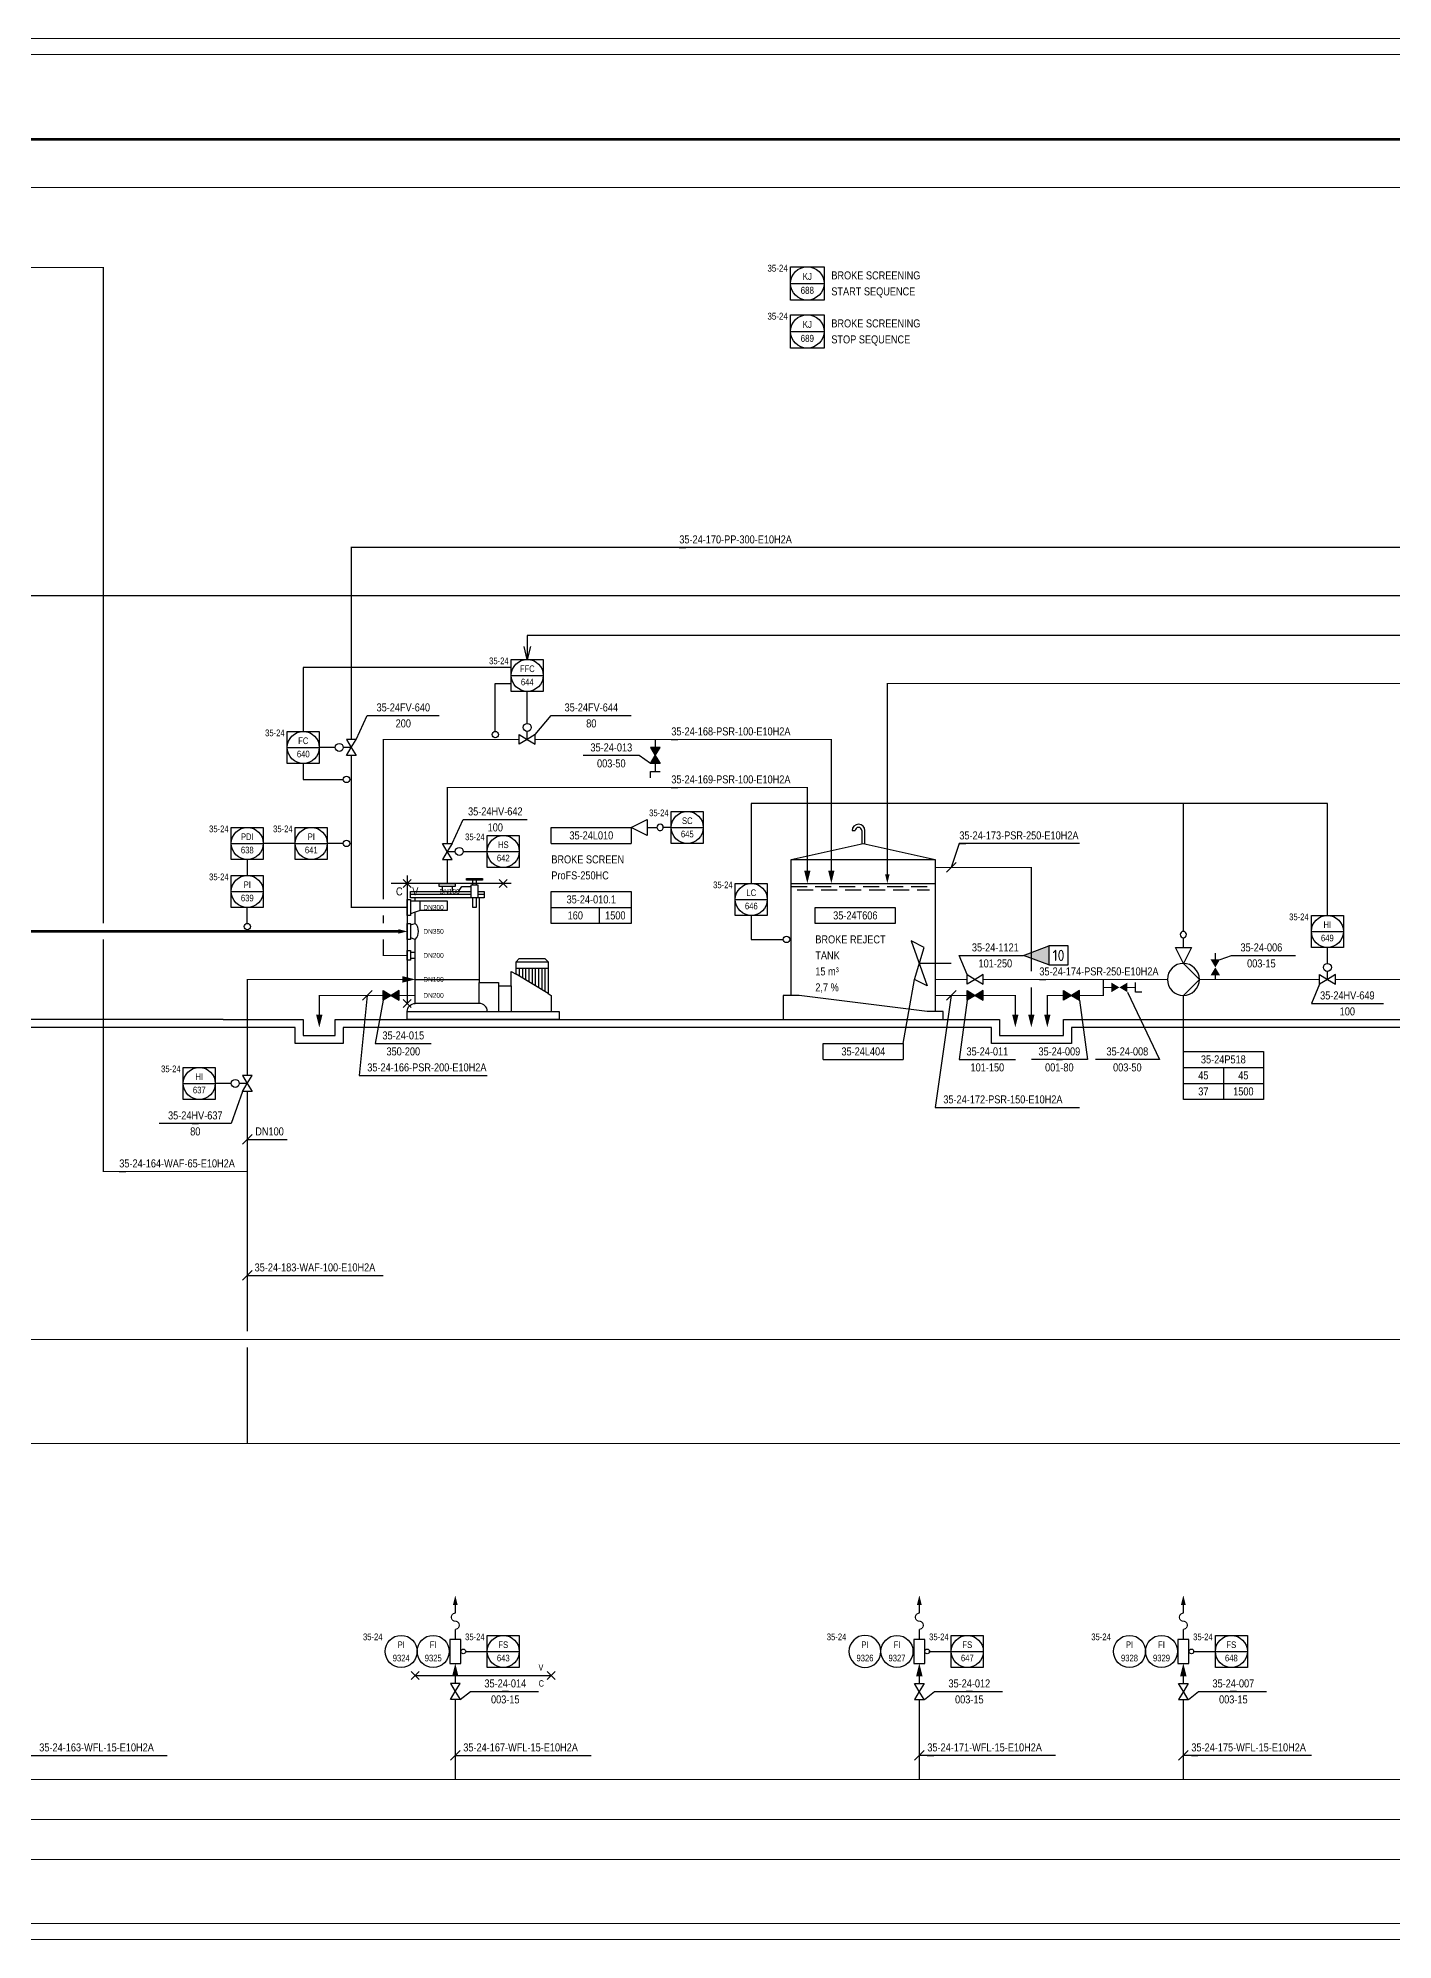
# Model space of a CAD drawing. Header units: millimetres. Extents: x -55 to 6506, y -5 to 599.
# Drawn here: x 5310 to 5733, y 0 to 594 of the extents above; entities that cross this region are included whole.
import ezdxf
from ezdxf.enums import TextEntityAlignment as Align

# ---------------------------------------------------------------- set-up
doc = ezdxf.new("R2010")
doc.units = ezdxf.units.MM
doc.header["$LTSCALE"] = 10
doc.header["$MEASUREMENT"] = 0
doc.linetypes.add('DASHDOT', pattern=[25.4, 12.7, -6.35, 0, -6.35])
doc.linetypes.add('DASHED', pattern=[0.75, 0.5, -0.25])
doc.layers.get('0').update_dxf_attribs({"linetype": 'CONTINUOUS'})
for name, color, linetype in [('P-A-SHEET', 3, 'CONTINUOUS'), ('P-AGITATOR_POS', 7, 'CONTINUOUS'), ('P-COOLING_WATER', 3, 'CONTINUOUS'), ('P-CVPOS', 7, 'CONTINUOUS'), ('P-DELIVERY_LIMIT', 1, 'DASHDOT'), ('P-EQUIPMENT_POS', 7, 'CONTINUOUS'), ('P-FILTERED_WATER', 3, 'CONTINUOUS'), ('P-FLOOR', 7, 'CONTINUOUS'), ('P-INSTRPOS', 7, 'CONTINUOUS'), ('P-INSTRPOS_TEXTS', 7, 'CONTINUOUS'), ('P-INSTRU', 7, 'CONTINUOUS'), ('P-LINEPOS', 7, 'CONTINUOUS'), ('P-MASS1', 6, 'CONTINUOUS'), ('P-MOTOR_POS', 7, 'CONTINUOUS'), ('P-OTHER', 7, 'CONTINUOUS'), ('P-PUMP_POS', 7, 'CONTINUOUS'), ('P-PUMPS', 7, 'CONTINUOUS'), ('P-REJECT', 22, 'CONTINUOUS'), ('P-REVISIONS', 1, 'CONTINUOUS'), ('P-SEALING_WATER', 3, 'CONTINUOUS'), ('P-SYMB', 7, 'CONTINUOUS'), ('P-TANK_POS', 7, 'CONTINUOUS'), ('P-TEXT', 7, 'CONTINUOUS'), ('P-VALVEPOS', 7, 'CONTINUOUS'), ('P-VENTS', 7, 'CONTINUOUS'), ('P-WATER', 3, 'CONTINUOUS'), ('P-WHITE_WATER', 3, 'CONTINUOUS'), ('PI0ATT', 7, 'CONTINUOUS')]:
    doc.layers.add(name, color=color, linetype=linetype)
doc.styles.add('Arial', font='ARIALN.TTF')
doc.styles.add('CTS_REV', font='isocp.shx')
doc.styles.add('ROMANS', font='ARIALN.TTF')
doc.styles.get("Standard").update_dxf_attribs({"font": 'ARIALN.TTF'})

# ---------------------------------------------------------------- blocks, each defined once
blk = doc.blocks.new('P7A1305')
at = {"color": 0, "linetype": 'ByBlock'}
blk.add_solid([(-4, -1), (-4, 1), (0, 0)], dxfattribs=at)
blk = doc.blocks.new('P7A1360')
at = {"color": 0, "linetype": 'ByBlock'}
for p, q in [((-3.5, 4), (-2.5, 4)), ((-0.5, 4), (-0.5, 0)), ((0.5, 0), (0.5, 4))]:
    blk.add_line(p, q, dxfattribs=at)
for radius in [2, 1]:
    blk.add_arc((-1.5, 4), radius, 0, 180, dxfattribs=at)
blk = doc.blocks.new('P7A1312')
at = {"color": 0, "linetype": 'ByBlock'}
for p, q in [((-8.5, 5), (-12.5, 7)), ((-12.5, 7), (-7.5, -7)), ((-11.5, -5), (-8.5, 5)), ((0, 0), (-10, 0)), ((-7.5, -7), (-11.5, -5))]:
    blk.add_line(p, q, dxfattribs=at)
blk = doc.blocks.new('P7A0200')
at = {"color": 0, "linetype": 'ByBlock'}
for p, q in [((0, 5), (5, 0)), ((5, 0), (0, -5))]:
    blk.add_line(p, q, dxfattribs=at)
blk.add_lwpolyline([(0, -5, 1), (0, 5, 1)], format="xyb", close=True, dxfattribs=at)
blk = doc.blocks.new('PPI_0700A-25_0')
at = {"color": 0, "linetype": 'ByBlock'}
for p, q in [((0, 0), (25, 0)), ((0, -5), (0, 0)), ((25, 0), (25, -5)), ((25, -5), (0, -5))]:
    blk.add_line(p, q, dxfattribs=at)
blk = doc.blocks.new('PPI_0900A')
at = {"color": 0, "linetype": 'ByBlock'}
blk.add_line((-1, 0), (1, 0), dxfattribs=at)
blk = doc.blocks.new('PPI_1200A')
at = {"color": 0, "linetype": 'ByBlock'}
blk.add_circle((0, 0), 6, dxfattribs=at)
blk = doc.blocks.new('PPI_1204A')
at = {"color": 0, "linetype": 'ByBlock'}
for p, q in [((-6, -6), (-6, 6)), ((-6, 6), (6, 6)), ((-6, 0), (6, 0)), ((6, 6), (6, -6)), ((6, -6), (-6, -6))]:
    blk.add_line(p, q, dxfattribs=at)
blk.add_circle((0, 0), 6, dxfattribs=at)
blk = doc.blocks.new('PPI_0100X')
at = {"color": 0}
blk.add_circle((0, 0), 0.75, dxfattribs=at)
at = {"layer": 'PI0ATT', "color": 0, "flags": 1}
for tag, p in [('ANTNIMI', (-0.88, -0.31)), ('ANTPOS', (-0.88, -0.39)), ('ANTPNIM', (-0.88, -0.48)), ('ANTDN', (-0.88, -0.56)), ('ANTPN', (-0.88, -0.64)), ('ANTMAT', (-0.88, -0.73)), ('ANTLIIT', (-0.88, -0.81)), ('ANTPITU', (-0.88, -0.89)), ('ANTERI1', (-0.88, -0.98)), ('ANTPHAV', (-0.88, -1.06)), ('ANTSIPO', (-0.88, -1.14)), ('ANTAILY', (-0.88, -1.23)), ('ANTTIH', (-0.88, -1.31)), ('ANTALUE', (-0.88, -1.39)), ('ANTKPAI', (-0.88, -1.48)), ('ANTLMP', (-0.88, -1.56)), ('ANTYLAM', (-0.88, -1.64)), ('ANTLISA', (-0.88, -1.73))]:
    blk.add_attdef(tag, p, '', height=0.05, dxfattribs=at)
blk = doc.blocks.new('P7A1100')
at = {"color": 0, "linetype": 'ByBlock'}
for points in [[(-3, -1.8), (-3, 1.8), (0, 0)], [(3, -1.8), (3, 1.8), (0, 0)]]:
    blk.add_lwpolyline(points, close=True, dxfattribs=at)
blk = doc.blocks.new('PR4B43D')
h = blk.add_hatch(color=0)
h.paths.add_polyline_path([(-3, -1.8), (-3, 1.8), (0, 0)])
h.paths.add_polyline_path([(3, -1.8), (3, 1.8), (0, 0)])
at = {"layer": 'P-VENTS', "color": 7, "linetype": 'Continuous'}
for points in [[(-3, -1.8), (-3, 1.8), (0, 0)], [(3, -1.8), (3, 1.8), (0, 0)]]:
    blk.add_lwpolyline(points, close=True, dxfattribs=at)
blk = doc.blocks.new('PR4B40B')
h = blk.add_hatch(color=0)
h.paths.add_polyline_path([(-3, -1.8), (-3, 1.8), (0, 0)])
h.paths.add_polyline_path([(3, -1.8), (3, 1.8), (0, 0)])
at = {"layer": 'P-VENTS', "color": 7, "linetype": 'Continuous'}
for points in [[(-3, -1.8), (-3, 1.8), (0, 0)], [(3, -1.8), (3, 1.8), (0, 0)]]:
    blk.add_lwpolyline(points, close=True, dxfattribs=at)
blk = doc.blocks.new('P7A1212')
at = {"color": 0, "linetype": 'ByBlock'}
for p, q in [((0, -1.5), (0, 1.5)), ((2, -1.5), (0, -1.5))]:
    blk.add_line(p, q, dxfattribs=at)
blk = doc.blocks.new('P7A1105')
at = {"color": 0, "linetype": 'ByBlock'}
for points in [[(-3, 1.8), (-3, -1.8), (0, 0)], [(0, 0), (3, 1.8), (3, -1.8)]]:
    blk.add_solid(points, dxfattribs=at)
blk = doc.blocks.new('CVMDA07')
at = {"color": 0, "linetype": 'Continuous'}
blk.add_lwpolyline([(-1.5, 4.5, -1), (1.5, 4.5, -1), (-1.5, 4.5)], format="xyb", close=True, dxfattribs=at)
blk.add_lwpolyline([(0, 0), (0, 3)], dxfattribs=at)
at = {"layer": 'P-VENTS', "color": 7, "linetype": 'Continuous'}
for points in [[(-3, -1.8), (-3, 1.8), (0, 0)], [(3, -1.8), (3, 1.8), (0, 0)]]:
    blk.add_lwpolyline(points, close=True, dxfattribs=at)
blk = doc.blocks.new('PPI_1100A')
at = {"color": 0, "linetype": 'ByBlock'}
blk.add_line((0, 0), (2, 0), dxfattribs=at)
blk = doc.blocks.new('PPI_1000A')
at = {"color": 0, "linetype": 'ByBlock'}
blk.add_line((-1, 0), (1, 0), dxfattribs=at)
blk = doc.blocks.new('PRM2EC3')
h = blk.add_hatch(color=0)
h.paths.add_polyline_path([(-3, 1.8), (-3, -1.8), (0, 0)])
h.paths.add_polyline_path([(3, -1.8), (3, 1.8), (0, 0)])
at = {"layer": 'P-VENTS', "color": 7, "linetype": 'Continuous'}
for points in [[(-3, -1.8), (-3, 1.8), (0, 0)], [(3, -1.8), (3, 1.8), (0, 0)]]:
    blk.add_lwpolyline(points, close=True, dxfattribs=at)
blk = doc.blocks.new('CVM2EDA')
at = {"color": 0, "linetype": 'Continuous'}
blk.add_lwpolyline([(-1.5, 4.5, -1), (1.5, 4.5, -1), (-1.5, 4.5)], format="xyb", close=True, dxfattribs=at)
blk.add_lwpolyline([(0, 0), (0, 3)], dxfattribs=at)
at = {"layer": 'P-VENTS', "color": 7, "linetype": 'Continuous'}
for points in [[(-3, -1.8), (-3, 1.8), (0, 0)], [(3, -1.8), (3, 1.8), (0, 0)]]:
    blk.add_lwpolyline(points, close=True, dxfattribs=at)
blk = doc.blocks.new('P7A1304')
at = {"color": 0, "linetype": 'ByBlock'}
blk.add_line((1.5, 1.5), (-1.5, -1.5), dxfattribs=at)
blk = doc.blocks.new('PPI_0102B')
at = {"color": 0, "linetype": 'ByBlock'}
blk.add_circle((0, -1), 1, dxfattribs=at)
blk = doc.blocks.new('PPI_0802A-25_0')
at = {"color": 0, "linetype": 'ByBlock'}
for p, q in [((0, -5), (0, 0)), ((0, 0), (25, 0)), ((25, 0), (25, -5)), ((0, -5), (25, -5))]:
    blk.add_line(p, q, dxfattribs=at)
blk = doc.blocks.new('CVM3FDF')
at = {"color": 0, "linetype": 'Continuous'}
blk.add_lwpolyline([(-1.5, 4.5, -1), (1.5, 4.5, -1), (-1.5, 4.5)], format="xyb", close=True, dxfattribs=at)
blk.add_lwpolyline([(0, 0), (0, 3)], dxfattribs=at)
at = {"layer": 'P-VENTS', "color": 7, "linetype": 'Continuous'}
for points in [[(-3, -1.8), (-3, 1.8), (0, 0)], [(3, -1.8), (3, 1.8), (0, 0)]]:
    blk.add_lwpolyline(points, close=True, dxfattribs=at)
blk = doc.blocks.new('CVM4022')
at = {"color": 0, "linetype": 'Continuous'}
blk.add_lwpolyline([(-1.5, 4.5, -1), (1.5, 4.5, -1), (-1.5, 4.5)], format="xyb", close=True, dxfattribs=at)
blk.add_lwpolyline([(0, 0), (0, 3)], dxfattribs=at)
at = {"layer": 'P-VENTS', "color": 7, "linetype": 'Continuous'}
for points in [[(-3, -1.8), (-3, 1.8), (0, 0)], [(3, -1.8), (3, 1.8), (0, 0)]]:
    blk.add_lwpolyline(points, close=True, dxfattribs=at)
blk = doc.blocks.new('PPI_1302A-25_0')
at = {"color": 0, "linetype": 'ByBlock'}
for p, q in [((0, -5), (0, 0)), ((0, 0), (25, 0)), ((25, 0), (25, -5)), ((0, -5), (25, -5))]:
    blk.add_line(p, q, dxfattribs=at)
blk = doc.blocks.new('PRM4CC1')
h = blk.add_hatch(color=0)
h.paths.add_polyline_path([(-3, -1.8), (-3, 1.8), (0, 0)])
h.paths.add_polyline_path([(3, -1.8), (3, 1.8), (0, 0)])
at = {"layer": 'P-VENTS', "color": 7, "linetype": 'Continuous'}
for points in [[(-3, -1.8), (-3, 1.8), (0, 0)], [(3, -1.8), (3, 1.8), (0, 0)]]:
    blk.add_lwpolyline(points, close=True, dxfattribs=at)
blk = doc.blocks.new('PPI_0521A-25_0')
at = {"color": 0, "linetype": 'ByBlock'}
for p, q in [((0, 0), (25, 0)), ((0, -15), (0, 0)), ((25, 0), (25, -15)), ((0, -5), (25, -5)), ((12.5, -5), (12.5, -15)), ((0, -10), (25, -10)), ((25, -15), (0, -15))]:
    blk.add_line(p, q, dxfattribs=at)
blk = doc.blocks.new('p7a1370')
at = {"color": 0, "linetype": 'ByBlock'}
for p, q in [((1.25, 1.25), (-1.25, -1.25)), ((-1.25, 1.25), (1.25, -1.25))]:
    blk.add_line(p, q, dxfattribs=at)
blk = doc.blocks.new('P7A13E8')
at = {"color": 0, "linetype": 'Continuous'}
for points in [[(0, 5), (0, 8)], [(-2.5, 5), (2.5, 5), (0, 0), (-2.5, 5)]]:
    blk.add_lwpolyline(points, dxfattribs=at)
for start, end in [(90, 270), (270, 90)]:
    blk.add_arc((0, 9), 1, start, end, dxfattribs=at)
blk = doc.blocks.new('CVM3735')
at = {"color": 0, "linetype": 'Continuous'}
blk.add_lwpolyline([(-1.5, 4.5, -1), (1.5, 4.5, -1), (-1.5, 4.5)], format="xyb", close=True, dxfattribs=at)
blk.add_lwpolyline([(0, 0), (0, 3)], dxfattribs=at)
at = {"layer": 'P-VENTS', "color": 0, "linetype": 'Continuous'}
for points in [[(-3, -1.8), (-3, 1.8), (0, 0)], [(3, -1.8), (3, 1.8), (0, 0)]]:
    blk.add_lwpolyline(points, close=True, dxfattribs=at)
blk = doc.blocks.new('P7A1309')
at = {"color": 0, "linetype": 'ByBlock'}
for p, q in [((-4, 1), (0, 0)), ((0, 0), (-4, -1))]:
    blk.add_line(p, q, dxfattribs=at)
blk = doc.blocks.new('PPI_1504A-25_0')
at = {"color": 0, "linetype": 'ByBlock'}
for p, q in [((0, 0), (25, 0)), ((0, -10), (0, 0)), ((25, 0), (25, -10)), ((0, -5), (25, -5)), ((15, -5), (15, -10)), ((25, -10), (0, -10))]:
    blk.add_line(p, q, dxfattribs=at)
blk = doc.blocks.new('PPI_2100A')
at = {"color": 0, "linetype": 'ByBlock'}
blk.add_line((0, 0), (2, 0), dxfattribs=at)
blk = doc.blocks.new('P7A1369')
at = {"color": 0, "linetype": 'ByBlock'}
blk.add_lwpolyline([(8, -3), (0, 0), (8, 3)], dxfattribs=at)
blk.add_lwpolyline([(14, -3), (14, 3), (8, 3), (8, -3)], close=True, dxfattribs=at)
blk.add_solid([(8, 3), (8, -3), (0, 0)], dxfattribs=at)
at = {"color": 7, "linetype": 'Continuous', "style": 'CTS_REV'}
blk.add_attdef('A', text='', height=3.5, dxfattribs=at).set_placement((11, 0), align=Align.MIDDLE)

msp = doc.modelspace()

# ---------------------------------------------------------------- linework, layer by layer
at = {"layer": 'P-A-SHEET', "color": 7, "const_width": 0.35}
for points in [[(-50, 0), (6501, 0), (6501, 594), (-50, 594)], [(-45, 5), (6496, 5), (6496, 589), (-45, 589)]]:
    msp.add_lwpolyline(points, close=True, dxfattribs=at)
at = {"layer": 'P-COOLING_WATER', "const_width": 0.35}
for points in [[(5972.5, 37.5), (15, 37.5)], [(15, 25), (5972.5, 25)]]:
    msp.add_lwpolyline(points, dxfattribs=at)
at = {"layer": 'P-CVPOS'}
for points in [[(5409, 375), (5412.5, 382.5), (5435, 382.5)], [(5465, 376.5), (5470, 382.5), (5495, 382.5)], [(5439, 342.5), (5442.5, 350), (5462.5, 350)], [(5710, 298.5), (5707.5, 292.5), (5730, 292.5)], [(5373.5, 265), (5370, 255), (5347.5, 255)]]:
    msp.add_lwpolyline(points, dxfattribs=at)
at = {"layer": 'P-DELIVERY_LIMIT'}
for points in [[(5457.5, 330), (5420, 330)], [(5425, 332.5), (5425, 292.5)], [(5427.5, 82.5), (5470, 82.5)]]:
    msp.add_lwpolyline(points, dxfattribs=at)
at = {"layer": 'P-FILTERED_WATER', "const_width": 0.35}
msp.add_lwpolyline([(4707.5, 537.5), (4707.5, 547.5), (5973.5, 547.5)], dxfattribs=at)
at = {"layer": 'P-FLOOR'}
for points in [[(5367.5, 287.5), (5260, 287.5), (5260, 280), (5250, 280), (5250, 287.5), (5177.5, 287.5), (5177.5, 282.5), (5167.5, 282.5), (5167.5, 287.5), (5032.5, 287.5), (5032.5, 282.5), (5012.5, 282.5), (5012.5, 287.5), (4892.5, 287.5)], [(5367.5, 287.5), (5392.5, 287.5), (5392.5, 282.5), (5402.5, 282.5), (5402.5, 287.5), (5610, 287.5), (5610, 282.5), (5630, 282.5), (5630, 287.5), (5867.5, 287.5), (5867.5, 282.5), (5882.5, 282.5), (5882.5, 287.5), (5975, 287.5)], [(5975, 285), (5885, 285), (5885, 280), (5865, 280), (5865, 285), (5632.5, 285), (5632.5, 280), (5607.5, 280), (5607.5, 285), (5405, 285), (5405, 280), (5390, 280), (5390, 285), (5262.5, 285)]]:
    msp.add_lwpolyline(points, dxfattribs=at)
at = {"layer": 'P-INSTRU'}
for points in [[(5132.5, 315), (5132.5, 420), (5782.5, 420), (5782.5, 322.5)], [(5977.5, 407.5), (5462.5, 407.5), (5462.5, 400)], [(5457.5, 397.5), (5392.5, 397.5), (5392.5, 377.5)], [(5452.5, 377.5), (5452.5, 392.5), (5457.5, 392.5)], [(5462.5, 380), (5462.5, 390)], [(5402.5, 372.5), (5397.5, 372.5)], [(5392.5, 367.5), (5392.5, 362.5), (5405, 362.5)], [(5712.5, 320), (5712.5, 355), (5532.5, 355), (5532.5, 330)], [(5667.5, 315), (5667.5, 355)], [(5507.5, 347.5), (5505, 347.5)], [(5390, 342.5), (5380, 342.5)], [(5405, 342.5), (5400, 342.5)], [(5442.5, 340), (5450, 340)], [(5375, 337.5), (5375, 332.5)], [(5375, 317.5), (5375, 322.5)], [(5532.5, 320), (5532.5, 312.5), (5542.5, 312.5)], [(5712.5, 305), (5712.5, 310)], [(5370, 267.5), (5365, 267.5)], [(5443.24, 90), (5450, 90)], [(5588.02, 90), (5595, 90)], [(5670.59, 90), (5677.5, 90)]]:
    msp.add_lwpolyline(points, dxfattribs=at)
at = {"layer": 'P-LINEPOS'}
for points in [[(5412.5, 295), (5410, 270), (5450, 270)], [(5595, 295), (5590, 260), (5635, 260)], [(5375, 250), (5387.5, 250)], [(5375, 207.5), (5377.5, 207.5), (5417.5, 207.5)], [(5440, 57.5), (5447.5, 57.5), (5482.5, 57.5)], [(5627.5, 57.5), (5585, 57.5)], [(5707.5, 57.5), (5667.5, 57.5)]]:
    msp.add_lwpolyline(points, dxfattribs=at)
at = {"layer": 'P-MASS1'}
for points, const_width in [([(4385, 537.5), (4385, 562.5), (5973.5, 562.5)], 0.8), ([(5407.5, 375), (5407.5, 435), (5810, 435), (5810, 395)], 0.4), ([(5425, 322.5), (5407.5, 322.5), (5407.5, 370)], 0.4), ([(5422.2, 315), (5227.5, 315), (5227.5, 300), (5182.5, 300)], 0.8)]:
    msp.add_lwpolyline(points, dxfattribs=dict(at, const_width=const_width))
at = {"layer": 'P-OTHER', "color": 0, "linetype": 'ByBlock'}
for p, q in [((5439, 329), (5436, 329)), ((5436, 327.5), (5439, 327.5)), ((5441, 327.5), (5445, 327.5)), ((5445, 325.5), (5445, 329)), ((5446.5, 331), (5445.5, 331)), ((5445.5, 329.5), (5446.5, 329.5)), ((5447, 327.5), (5447, 325.5)), ((5445, 326.5), (5426, 326.5)), ((5426, 324.5), (5426, 320.5)), ((5447.5, 325.5), (5427.5, 325.5)), ((5427.5, 324.5), (5437.5, 324.5)), ((5429, 321.5), (5427.5, 321)), ((5429, 321.5), (5429, 324.5)), ((5437.5, 321.5), (5429, 321.5)), ((5437.5, 324.5), (5437.5, 321.5)), ((5447, 325.5), (5445, 325.5)), ((5445.5, 322.5), (5445.5, 325.5)), ((5446.5, 322.5), (5445.5, 322.5)), ((5446.5, 325.5), (5446.5, 322.5)), ((5449, 326.5), (5447, 326.5)), ((5426, 317), (5426, 313)), ((5426, 308.5), (5426, 306.5)), ((5459, 305.5), (5469, 305.5)), ((5459, 303.5), (5469, 303.5)), ((5460, 303.5), (5460, 301)), ((5461, 303.5), (5461, 300.4)), ((5462, 299.8), (5462, 303.5)), ((5463, 303.5), (5463, 299.2)), ((5464, 303.5), (5464, 298.6)), ((5465, 303.5), (5465, 298)), ((5466, 303.5), (5466, 297.4)), ((5467, 303.5), (5467, 296.8)), ((5468, 303.5), (5468, 296.2)), ((5427.5, 300), (5447.5, 300)), ((5447.5, 292.5), (5447.5, 299)), ((5453.5, 298), (5453.5, 290)), ((5457.5, 298), (5457.5, 290)), ((5469, 295.6), (5459, 301.6)), ((5447.5, 292.5), (5427.5, 292.5)), ((5425, 290), (5470, 290))]:
    msp.add_line(p, q, dxfattribs=at)
at = {"layer": 'P-OTHER'}
for points in [[(5635, 342.5), (5597.5, 342.5), (5595, 335)], [(5580, 280), (5583.5, 300)], [(5667.5, 277.5), (5667.5, 295)], [(5307.5, 57.5), (5350, 57.5)]]:
    msp.add_lwpolyline(points, dxfattribs=at)
at = {"layer": 'P-OTHER', "color": 0, "linetype": 'ByBlock'}
msp.add_lwpolyline([(5447.5, 325.5), (5447.5, 299), (5453.5, 299), (5453.5, 298), (5457.5, 298), (5457.5, 302.5), (5459, 301.6), (5459, 305.5), (5460, 306.5), (5468, 306.5), (5469, 305.5), (5469, 295.6), (5470, 295), (5470, 290), (5472.5, 290), (5472.5, 287.5), (5425, 287.5), (5425, 290, -0.414214), (5427.5, 292.5), (5427.5, 306.5), (5426, 306.5), (5426, 306), (5425, 306), (5425, 309), (5426, 309), (5426, 308.5), (5427.5, 308.5), (5427.5, 312.5), (5426, 313), (5426, 312.5), (5425, 312.5), (5425, 317.5), (5426, 317.5), (5426, 317), (5427.5, 317.5), (5427.5, 321), (5426, 320.5), (5426, 320), (5425, 320), (5425, 325), (5426, 325), (5426, 324.5), (5427.5, 324.5), (5427.5, 325.5), (5426, 325.5), (5426, 327.5), (5436, 327.5), (5436, 329), (5435, 329), (5435, 330), (5440, 330), (5440, 329), (5439, 329), (5439, 327.5), (5441, 327.5), (5442, 329), (5445, 329), (5445, 329.5), (5445.5, 329.5), (5445.5, 331), (5443.5, 331), (5443.5, 331.5), (5448.5, 331.5), (5448.5, 331), (5446.5, 331), (5446.5, 329.5), (5447, 329.5), (5447, 327.5), (5449, 327.5), (5449, 325.5)], format="xyb", close=True, dxfattribs=at)
msp.add_lwpolyline([(5427.5, 306.5), (5427.5, 308.5)], dxfattribs=at)
at = {"layer": 'P-OTHER'}
for points in [[(5438.25, 86.25), (5441.75, 86.25), (5441.75, 93.75), (5438.25, 93.75), (5438.25, 86.25)], [(5583.25, 86.25), (5586.75, 86.25), (5586.75, 93.75), (5583.25, 93.75), (5583.25, 86.25)], [(5665.75, 86.25), (5669.25, 86.25), (5669.25, 93.75), (5665.75, 93.75), (5665.75, 86.25)]]:
    msp.add_lwpolyline(points, close=True, dxfattribs=at)
at = {"layer": 'P-OTHER', "color": 0, "linetype": 'ByBlock'}
for centre, radius, start, end in [((5424.88, 315), 3.62, 316.39718, 43.60282), ((5447.5, 290), 2.5, 0, 90)]:
    msp.add_arc(centre, radius, start, end, dxfattribs=at)
at = {"layer": 'P-REJECT', "const_width": 0.35}
for points in [[(5977.5, 392.5), (5575, 392.5), (5575, 332.8)], [(5417.5, 325), (5417.5, 375), (5460, 375)], [(5465, 375), (5557.5, 375), (5557.5, 332.5)], [(5502.5, 375), (5502.5, 372.5)], [(5502.5, 367.5), (5502.5, 365)], [(5550, 334), (5550, 360), (5437.5, 360), (5437.5, 342.5)], [(5437.5, 330), (5437.5, 337.5)], [(5590, 335), (5620, 335), (5620, 302.5)], [(5417.5, 317.5), (5417.5, 320)], [(5425, 307.5), (5417.5, 307.5), (5417.5, 312.5)], [(5677.5, 306.25), (5677.5, 308.25)], [(5590, 300), (5600, 300)], [(5605, 300), (5642.5, 300)], [(5620, 297.5), (5620, 287.5)], [(5642.5, 300), (5642.5, 295), (5642.5, 295), (5635, 295)], [(5642.5, 300), (5662.5, 300)], [(5642.5, 297.5), (5645, 297.5)], [(5650, 297.5), (5652.5, 297.5)], [(5672.5, 300), (5710, 300)], [(5677.5, 300), (5677.5, 301.25)], [(5705, 300), (5710, 300)], [(5715, 300), (5770, 300), (5770, 227.5), (5973.5, 227.5)], [(5417.5, 295), (5397.5, 295), (5397.5, 289)], [(5427.5, 295), (5422.5, 295)], [(5590, 295), (5600, 295)], [(5605, 295), (5615, 295), (5615, 289)], [(5630, 295), (5625, 295), (5625, 289)]]:
    msp.add_lwpolyline(points, dxfattribs=at)
at = {"layer": 'P-SEALING_WATER', "const_width": 0.35}
for points in [[(5440, 93.75), (5440, 96.94), (5440, 96.94, 1), (5440, 99.44, -1), (5440, 101.94), (5440, 105.59)], [(5585, 93.75), (5585, 96.94), (5585, 96.94, 1), (5585, 99.44, -1), (5585, 101.94), (5585, 105.59)], [(5667.5, 93.75), (5667.5, 96.94), (5667.5, 96.94, 1), (5667.5, 99.44, -1), (5667.5, 101.94), (5667.5, 105.59)]]:
    msp.add_lwpolyline(points, format="xyb", dxfattribs=at)
msp.add_lwpolyline([(15, 50), (5972.5, 50)], dxfattribs=at)
at = {"layer": 'P-SYMB'}
for points in [[(5545, 337.5), (5567.5, 342.5), (5590, 337.5)], [(5545, 330), (5590, 330)]]:
    msp.add_lwpolyline(points, dxfattribs=at)
for points in [[(5545, 295), (5545, 337.5), (5590, 337.5), (5590, 290), (5587.5, 290), (5547.5, 295)], [(5542.5, 295), (5542.5, 287.5), (5592.5, 287.5), (5592.5, 290), (5587.5, 290), (5547.5, 295)]]:
    msp.add_lwpolyline(points, close=True, dxfattribs=at)
at = {"layer": 'P-SYMB', "linetype": 'DASHED'}
for points in [[(5545, 329), (5590, 329)], [(5546.8, 328), (5588.2, 328)]]:
    msp.add_lwpolyline(points, dxfattribs=at)
at = {"layer": 'P-VALVEPOS'}
for points in [[(5501, 367.5), (5497.5, 370), (5480, 370)], [(5600, 301.5), (5597.5, 307.5), (5617.5, 307.5)], [(5679, 306.25), (5682.5, 307.5), (5702.5, 307.5)], [(5417.5, 293.5), (5415, 280), (5432.5, 280)], [(5600, 293.5), (5597.5, 275), (5615, 275)], [(5635, 293.5), (5637.5, 275), (5620, 275)], [(5650, 296), (5660, 275), (5640, 275)], [(5441.57, 75), (5444.75, 77.5), (5466, 77.5)], [(5586.57, 75), (5589.75, 77.5), (5611, 77.5)], [(5669.07, 75), (5672.25, 77.5), (5693.5, 77.5)]]:
    msp.add_lwpolyline(points, dxfattribs=at)
at = {"layer": 'P-WATER', "const_width": 0.35}
for points in [[(4940, 517.5), (4940, 522.5), (5330, 522.5), (5330, 317.5)], [(5330, 312.5), (5330, 240), (5375, 240)], [(5375, 270), (5375, 300), (5423.5, 300)], [(5375, 270), (5375, 297.5)], [(5375, 190), (5375, 265)], [(5102.5, 245), (5102.5, 187.5), (5977.5, 187.5)], [(5375, 155), (5375, 185)], [(5440, 80), (5440, 82.25)], [(5585, 80), (5585, 82.25)], [(5667.5, 80), (5667.5, 82.25)], [(5440, 50), (5440, 75)], [(5585, 50), (5585, 75)], [(5667.5, 75), (5667.5, 62.5), (5667.5, 50)]]:
    msp.add_lwpolyline(points, dxfattribs=at)
at = {"layer": 'P-WHITE_WATER', "const_width": 0.35}
msp.add_lwpolyline([(4522.5, 155), (4625, 155), (5925, 155)], dxfattribs=at)

# ---------------------------------------------------------------- block references
at = {"layer": 'P-AGITATOR_POS', "color": 140}
msp.add_blockref('PPI_0802A-25_0', (5555, 280), dxfattribs=at)
at = {"layer": 'P-CVPOS', "color": 140}
for p in [(5423.75, 382.5), (5482.5, 382.5), (5452.5, 350), (5718.75, 292.5), (5358.75, 255)]:
    msp.add_blockref('PPI_1000A', p, dxfattribs=at)
at = {"layer": 'P-DELIVERY_LIMIT'}
for p in [(5425, 330), (5455, 330), (5425, 292.5)]:
    msp.add_blockref('p7a1370', p, dxfattribs=at)
at = {"layer": 'P-DELIVERY_LIMIT', "xscale": -1}
for p in [(5427.5, 82.5), (5470, 82.5)]:
    msp.add_blockref('p7a1370', p, dxfattribs=at)
at = {"layer": 'P-EQUIPMENT_POS', "color": 140}
msp.add_blockref('PPI_1302A-25_0', (5470, 347.5), dxfattribs=at)
at = {"layer": 'P-INSTRPOS', "color": 140}
for name, p, xscale, yscale, zscale in [('PPI_1204A', (5550, 517.5), 0.87, 0.87, 0.87), ('PPI_1204A', (5550, 502.5), 0.87, 0.87, 0.87), ('PPI_1204A', (5462.5, 395), 0.8333, 0.8333, 0.8333), ('PPI_1204A', (5392.5, 372.5), 0.833333, 0.833333, 0.833333), ('PPI_1204A', (5512.5, 347.5), 0.833333, 0.833333, 0.833333), ('PPI_1204A', (5375, 342.5), 0.8333, 0.8333, 0.8333), ('PPI_1204A', (5395, 342.5), 0.8333, 0.8333, 0.8333), ('PPI_1204A', (5455, 340), 0.8333, 0.8333, 0.8333), ('PPI_1204A', (5375, 327.5), 0.8333, 0.8333, 0.8333), ('PPI_1204A', (5532.5, 325), 0.8333, 0.8333, 0.8333), ('PPI_1204A', (5712.5, 315), 0.8333, 0.8333, 0.8333), ('PPI_1204A', (5360, 267.5), 0.8333, 0.8333, 0.8333), ('PPI_1200A', (5423.1, 90), 0.833299999999781, 0.833299999999781, 0.833299999999781), ('PPI_1200A', (5433.1, 90), 0.833299999999781, 0.833299999999781, 0.833299999999781), ('PPI_1204A', (5455, 90), 0.833299999999781, 0.833299999999781, 0.833299999999781), ('PPI_1200A', (5568.02, 90), -0.833299999999781, 0.833299999999781, 0.833299999999781), ('PPI_1200A', (5578.02, 90), 0.833299999999781, 0.833299999999781, 0.833299999999781), ('PPI_1204A', (5600, 90), 0.833299999999781, 0.833299999999781, 0.833299999999781), ('PPI_1200A', (5650.67, 90), 0.833299999999781, 0.833299999999781, 0.833299999999781), ('PPI_1200A', (5660.67, 90), 0.833299999999781, 0.833299999999781, 0.833299999999781), ('PPI_1204A', (5682.5, 90), 0.833299999999781, 0.833299999999781, 0.833299999999781)]:
    msp.add_blockref(name, p, dxfattribs=dict(at, xscale=xscale, yscale=yscale, zscale=zscale))
at = {"layer": 'P-INSTRU', "color": 140}
for name, p in [('PPI_0102B', (5452.5, 377.5)), ('PPI_0102B', (5375, 317.5)), ('PPI_0100X', (5442.49, 90)), ('PPI_0100X', (5587.45, 90)), ('PPI_0100X', (5670.02, 90))]:
    msp.add_blockref(name, p, dxfattribs=at)
at = {"layer": 'P-INSTRU', "color": 140, "rotation": 90}
for p in [(5405, 362.5), (5405, 342.5), (5542.5, 312.5)]:
    msp.add_blockref('PPI_0102B', p, dxfattribs=at)
at = {"layer": 'P-LINEPOS', "color": 140}
for name, p in [('PPI_1100A', (5510, 435)), ('PPI_1100A', (5507.5, 375)), ('PPI_1100A', (5507.5, 360)), ('PPI_1100A', (5597.5, 342.5)), ('PPI_1100A', (5622.5, 300)), ('PPI_1100A', (5412.5, 270)), ('PPI_1100A', (5592.5, 260)), ('PPI_2100A', (5377.5, 250)), ('PPI_1100A', (5335, 240)), ('PPI_1100A', (5377.29, 207.5)), ('PPI_1100A', (5310, 57.5)), ('PPI_1100A', (5442.5, 57.5)), ('PPI_1100A', (5587.5, 57.5)), ('PPI_1100A', (5670, 57.5))]:
    msp.add_blockref(name, p, dxfattribs=at)
at = {"layer": 'P-LINEPOS'}
for p in [(5412.5, 295), (5595, 295), (5375, 250), (5375, 207.5), (5440, 57.5), (5585, 57.5), (5667.5, 57.5)]:
    msp.add_blockref('P7A1304', p, dxfattribs=at)
at = {"layer": 'P-MOTOR_POS', "color": 140}
msp.add_blockref('PPI_1504A-25_0', (5470, 327.5), dxfattribs=at)
at = {"layer": 'P-PUMP_POS', "color": 140}
msp.add_blockref('PPI_0521A-25_0', (5667.5, 277.5), dxfattribs=at)
at = {"layer": 'P-PUMPS'}
msp.add_blockref('P7A0200', (5667.5, 300), dxfattribs=at)
at = {"layer": 'P-REVISIONS'}
msp.add_blockref('P7A1369', (5617.5, 307.5), dxfattribs=at).add_auto_attribs({'A': '10'})
at = {"layer": 'P-SYMB'}
for name, p, rotation in [('P7A1309', (5462.5, 400), 270), ('P7A1212', (5502.5, 365), 270), ('P7A13E8', (5495, 347.5), 270), ('P7A1305', (5550, 330), 270), ('P7A1305', (5557.5, 330), 270), ('P7A1305', (5397.5, 285), 270), ('P7A1305', (5615, 285), 270), ('P7A1305', (5620, 285), 270), ('P7A1305', (5625, 285), 270), ('P7A1305', (5440, 86.25), 90), ('P7A1305', (5585, 86.25), 90), ('P7A1305', (5667.5, 86.25), 90)]:
    msp.add_blockref(name, p, dxfattribs=dict(at, rotation=rotation))
for name, p in [('P7A1360', (5567.5, 342.5)), ('P7A1304', (5595, 335)), ('P7A1312', (5595, 305)), ('P7A13E8', (5667.5, 305)), ('P7A1305', (5427.5, 300)), ('P7A1212', (5652.5, 297.5))]:
    msp.add_blockref(name, p, dxfattribs=at)
for p, xscale, yscale, zscale, rotation in [((5575, 330), 0.7, 0.7, 0.7, 270), ((5440, 107.5), 0.75, 0.75, 0.75, 90.00000000000001), ((5585, 107.5), 0.75, 0.75, 0.75, 90.00000000000001), ((5667.5, 107.5), 0.75, 0.75, 0.75, 90.00000000000001)]:
    msp.add_blockref('P7A1305', p, dxfattribs=dict(at, xscale=xscale, yscale=yscale, zscale=zscale, rotation=rotation))
at = {"layer": 'P-SYMB', "xscale": 0.7, "yscale": 0.7, "zscale": 0.7}
msp.add_blockref('P7A1305', (5425, 315), dxfattribs=at)
at = {"layer": 'P-TANK_POS', "color": 140}
msp.add_blockref('PPI_0700A-25_0', (5552.5, 322.5), dxfattribs=at)
at = {"layer": 'P-VALVEPOS', "color": 140, "rotation": 180}
for p in [(5488.75, 370), (5455.62, 77.5), (5600.62, 77.5), (5683.12, 77.5)]:
    msp.add_blockref('PPI_0900A', p, dxfattribs=at)
at = {"layer": 'P-VALVEPOS', "color": 140}
for p in [(5608.75, 307.5), (5691.88, 307.5), (5423.75, 280), (5606.25, 275), (5628.75, 275)]:
    msp.add_blockref('PPI_0900A', p, dxfattribs=at)
at = {"layer": 'P-VALVEPOS', "color": 140, "xscale": -1}
msp.add_blockref('PPI_0900A', (5650, 275), dxfattribs=at)
at = {"layer": 'P-VENTS'}
for name, p, xscale, yscale, zscale, rotation in [('CVM3735', (5407.5, 372.5), 0.8333333333333334, 0.8333333333333334, 0.8333333333333334, 90), ('PRM4CC1', (5502.5, 370), 0.8333333333333341, 0.8333333333333341, 0.8333333333333341, 90), ('CVM4022', (5437.5, 340), 0.8333333333333334, 0.8333333333333334, 0.8333333333333334, 270), ('P7A1105', (5677.5, 303.75), 0.8333333333332575, 0.8333333333332575, 0.8333333333332575, 90), ('CVM3FDF', (5375, 267.5), 0.8333333333333334, 0.8333333333333334, 0.8333333333333334, 90), ('P7A1100', (5440, 77.5), 0.833, 0.833, 0.833, 90.00000000000001), ('P7A1100', (5585, 77.5), -0.833, 0.833, 0.833, 270), ('P7A1100', (5667.5, 77.5), -0.833, 0.833, 0.833, 270)]:
    msp.add_blockref(name, p, dxfattribs=dict(at, xscale=xscale, yscale=yscale, zscale=zscale, rotation=rotation))
for name, p, xscale, yscale, zscale in [('CVM2EDA', (5462.5, 375), 0.8333333333333334, 0.8333333333333334, 0.8333333333333334), ('CVMDA07', (5712.5, 300), 0.8333333333333341, 0.8333333333333341, 0.8333333333333341), ('P7A1100', (5602.5, 300), 0.8333333333333341, 0.8333333333333341, 0.8333333333333341), ('PRM2EC3', (5420, 295), 0.8333333333333334, 0.8333333333333334, 0.8333333333333334), ('PR4B43D', (5602.5, 295), 0.8333333333333341, 0.8333333333333341, 0.8333333333333341), ('PR4B40B', (5632.5, 295), 0.8333333333333341, 0.8333333333333341, 0.8333333333333341)]:
    msp.add_blockref(name, p, dxfattribs=dict(at, xscale=xscale, yscale=yscale, zscale=zscale))
at = {"layer": 'P-VENTS', "extrusion": (0, 0, -1), "xscale": 0.8333333333332575, "yscale": 0.8333333333332575, "zscale": -0.8333333333332575, "rotation": 180}
msp.add_blockref('P7A1105', (-5647.5, 297.5), dxfattribs=at)

# ---------------------------------------------------------------- texts
at = {"layer": 'P-AGITATOR_POS', "color": 140, "style": 'Arial'}
msp.add_text('35-24L404', height=2.5, dxfattribs=at).set_placement((5567.5, 277.5), align=Align.MIDDLE)
at = {"layer": 'P-CVPOS', "color": 140, "style": 'Arial'}
for s, p in [('35-24FV-640', (5423.75, 385)), ('200', (5423.75, 380)), ('35-24FV-644', (5482.5, 385)), ('80', (5482.5, 380)), ('35-24HV-642', (5452.5, 352.5)), ('100', (5452.5, 347.5)), ('35-24HV-649', (5718.75, 295)), ('100', (5718.75, 290)), ('35-24HV-637', (5358.75, 257.5)), ('80', (5358.75, 252.5))]:
    msp.add_text(s, height=2.5, dxfattribs=at).set_placement(p, align=Align.MIDDLE)
at = {"layer": 'P-DELIVERY_LIMIT', "style": 'Arial'}
msp.add_text('C', height=2.5, dxfattribs=at).set_placement((5422.5, 327.5), align=Align.MIDDLE_CENTER)
for s, p in [('V', (5466, 85)), ('C', (5466.05, 80))]:
    msp.add_text(s, height=2, dxfattribs=at).set_placement(p, align=Align.MIDDLE_LEFT)
at = {"layer": 'P-EQUIPMENT_POS', "color": 140, "style": 'Arial'}
msp.add_text('35-24L010', height=2.5, dxfattribs=at).set_placement((5482.5, 345), align=Align.MIDDLE)
for s, p in [('BROKE SCREEN', (5470, 337.5)), ('ProFS-250HC', (5470, 332.5))]:
    msp.add_text(s, height=2.5, dxfattribs=at).set_placement(p, align=Align.MIDDLE_LEFT)
at = {"layer": 'P-INSTRPOS_TEXTS', "style": 'Arial'}
for height, p in [(2.175, (5543.91, 521.15)), (2.175, (5543.91, 506.15)), (2.083, (5456.67, 398.5)), (2.083, (5386.67, 376)), (2.083, (5506.67, 351)), (2.083, (5369.17, 346)), (2.083, (5389.17, 346)), (2.083, (5449.17, 343.5)), (2.083, (5369.17, 331)), (2.083, (5526.67, 328.5)), (2.083, (5706.67, 318.5)), (2.083, (5354.17, 271)), (2.083, (5417.26, 93.5)), (2.083, (5449.17, 93.5)), (2.083, (5562.19, 93.5)), (2.083, (5594.17, 93.5)), (2.083, (5644.84, 93.5)), (2.083, (5676.67, 93.5))]:
    msp.add_text('35-24', height=height, dxfattribs=at).set_placement(p, align=Align.RIGHT)
for s, height, p in [('KJ', 2.175, (5550, 519.67)), ('688', 2.175, (5550, 515.33)), ('KJ', 2.175, (5550, 504.68)), ('689', 2.175, (5550, 500.32)), ('FFC', 2.083, (5462.5, 397.08)), ('644', 2.083, (5462.5, 392.92)), ('FC', 2.083, (5392.5, 374.58)), ('640', 2.083, (5392.5, 370.42)), ('PDI', 2.083, (5375, 344.58)), ('PI', 2.083, (5395, 344.58)), ('645', 2.083, (5512.5, 345.42)), ('SC', 2.083, (5512.5, 349.58)), ('638', 2.083, (5375, 340.42)), ('641', 2.083, (5395, 340.42)), ('642', 2.083, (5455, 337.92)), ('HS', 2.083, (5455, 342.08)), ('PI', 2.083, (5375, 329.58)), ('LC', 2.083, (5532.5, 327.08)), ('639', 2.083, (5375, 325.42)), ('646', 2.083, (5532.5, 322.92)), ('HI', 2.083, (5712.5, 317.08)), ('649', 2.083, (5712.5, 312.92)), ('HI', 2.083, (5360, 269.58)), ('637', 2.083, (5360, 265.42)), ('PI', 2.083, (5423.1, 92.08)), ('FI', 2.083, (5433.1, 92.08)), ('FS', 2.083, (5455, 92.08)), ('PI', 2.083, (5568.02, 92.08)), ('FI', 2.083, (5578.02, 92.08)), ('FS', 2.083, (5600, 92.08)), ('PI', 2.083, (5650.67, 92.08)), ('FI', 2.083, (5660.67, 92.08)), ('FS', 2.083, (5682.5, 92.08)), ('9324', 2.083, (5423.1, 87.92)), ('9325', 2.083, (5433.1, 87.92)), ('643', 2.083, (5455, 87.92)), ('9326', 2.083, (5568.02, 87.92)), ('9327', 2.083, (5578.02, 87.92)), ('647', 2.083, (5600, 87.92)), ('9328', 2.083, (5650.67, 87.92)), ('9329', 2.083, (5660.67, 87.92)), ('648', 2.083, (5682.5, 87.92))]:
    msp.add_text(s, height=height, dxfattribs=at).set_placement(p, align=Align.MIDDLE)
at = {"layer": 'P-LINEPOS', "color": 140, "style": 'Arial'}
for s, p in [('35-24-170-PP-300-E10H2A', (5510, 437.5)), ('35-24-168-PSR-100-E10H2A', (5507.5, 377.5)), ('35-24-169-PSR-100-E10H2A', (5507.5, 362.5)), ('35-24-173-PSR-250-E10H2A', (5597.5, 345)), ('35-24-174-PSR-250-E10H2A', (5622.5, 302.5)), ('35-24-166-PSR-200-E10H2A', (5412.5, 272.5)), ('35-24-172-PSR-150-E10H2A', (5592.5, 262.5)), ('DN100', (5377.5, 252.5)), ('35-24-164-WAF-65-E10H2A', (5335, 242.5)), ('35-24-183-WAF-100-E10H2A', (5377.29, 210)), ('35-24-163-WFL-15-E10H2A', (5310, 60)), ('35-24-167-WFL-15-E10H2A', (5442.5, 60)), ('35-24-171-WFL-15-E10H2A', (5587.5, 60)), ('35-24-175-WFL-15-E10H2A', (5670, 60))]:
    msp.add_text(s, height=2.5, dxfattribs=at).set_placement(p, align=Align.MIDDLE_LEFT)
at = {"layer": 'P-MOTOR_POS', "color": 140, "style": 'Arial'}
for s, p in [('35-24-010.1', (5482.5, 325)), ('160', (5477.5, 320)), ('1500', (5490, 320))]:
    msp.add_text(s, height=2.5, dxfattribs=at).set_placement(p, align=Align.MIDDLE)
at = {"layer": 'P-PUMP_POS', "color": 140, "style": 'Arial'}
for s, p in [('35-24P518', (5680, 275)), ('45', (5673.75, 270)), ('45', (5686.25, 270)), ('37', (5673.75, 265)), ('1500', (5686.25, 265))]:
    msp.add_text(s, height=2.5, dxfattribs=at).set_placement(p, align=Align.MIDDLE)
at = {"layer": 'P-TANK_POS', "color": 140, "style": 'Arial'}
msp.add_text('35-24T606', height=2.5, dxfattribs=at).set_placement((5565, 320), align=Align.MIDDLE)
for s, p in [('BROKE REJECT', (5552.5, 312.5)), ('TANK', (5552.5, 307.5)), ('15 m³', (5552.5, 302.5)), ('2,7 %', (5552.5, 297.5))]:
    msp.add_text(s, height=2.5, dxfattribs=at).set_placement(p, align=Align.MIDDLE_LEFT)
at = {"layer": 'P-TEXT'}
for s, height, style, p in [('BROKE SCREENING', 2.5, 'ROMANS', (5557.5, 520)), ('START SEQUENCE', 2.5, 'ROMANS', (5557.5, 515)), ('BROKE SCREENING', 2.5, 'ROMANS', (5557.5, 505)), ('STOP SEQUENCE', 2.5, 'ROMANS', (5557.5, 500)), ('DN100', 1.5, 'Arial', (5435, 327.5)), ('DN300', 1.5, 'Arial', (5430, 322.5)), ('DN350', 1.5, 'Arial', (5430, 315)), ('DN200', 1.5, 'Arial', (5430, 307.5)), ('DN100', 1.5, 'Arial', (5430, 300)), ('DN200', 1.5, 'Arial', (5430, 295))]:
    msp.add_text(s, height=height, dxfattribs=dict(at, style=style)).set_placement(p, align=Align.MIDDLE_LEFT)
at = {"layer": 'P-TEXT', "style": 'Arial'}
msp.add_text('V', height=2.5, dxfattribs=at).set_placement((5427.5, 327.5), align=Align.MIDDLE_CENTER)
at = {"layer": 'P-VALVEPOS', "color": 140, "style": 'Arial'}
for s, p in [('35-24-013', (5488.75, 372.5)), ('003-50', (5488.75, 367.5)), ('35-24-1121', (5608.75, 310)), ('35-24-006', (5691.88, 310)), ('101-250', (5608.75, 305)), ('003-15', (5691.88, 305)), ('35-24-015', (5423.75, 282.5)), ('350-200', (5423.75, 277.5)), ('35-24-011', (5606.25, 277.5)), ('101-150', (5606.25, 272.5)), ('35-24-009', (5628.75, 277.5)), ('001-80', (5628.75, 272.5)), ('35-24-008', (5650, 277.5)), ('003-50', (5650, 272.5)), ('35-24-014', (5455.62, 80)), ('35-24-012', (5600.62, 80)), ('35-24-007', (5683.12, 80)), ('003-15', (5455.62, 75)), ('003-15', (5600.62, 75)), ('003-15', (5683.12, 75))]:
    msp.add_text(s, height=2.5, dxfattribs=at).set_placement(p, align=Align.MIDDLE)

doc.saveas('drawing.dxf')
